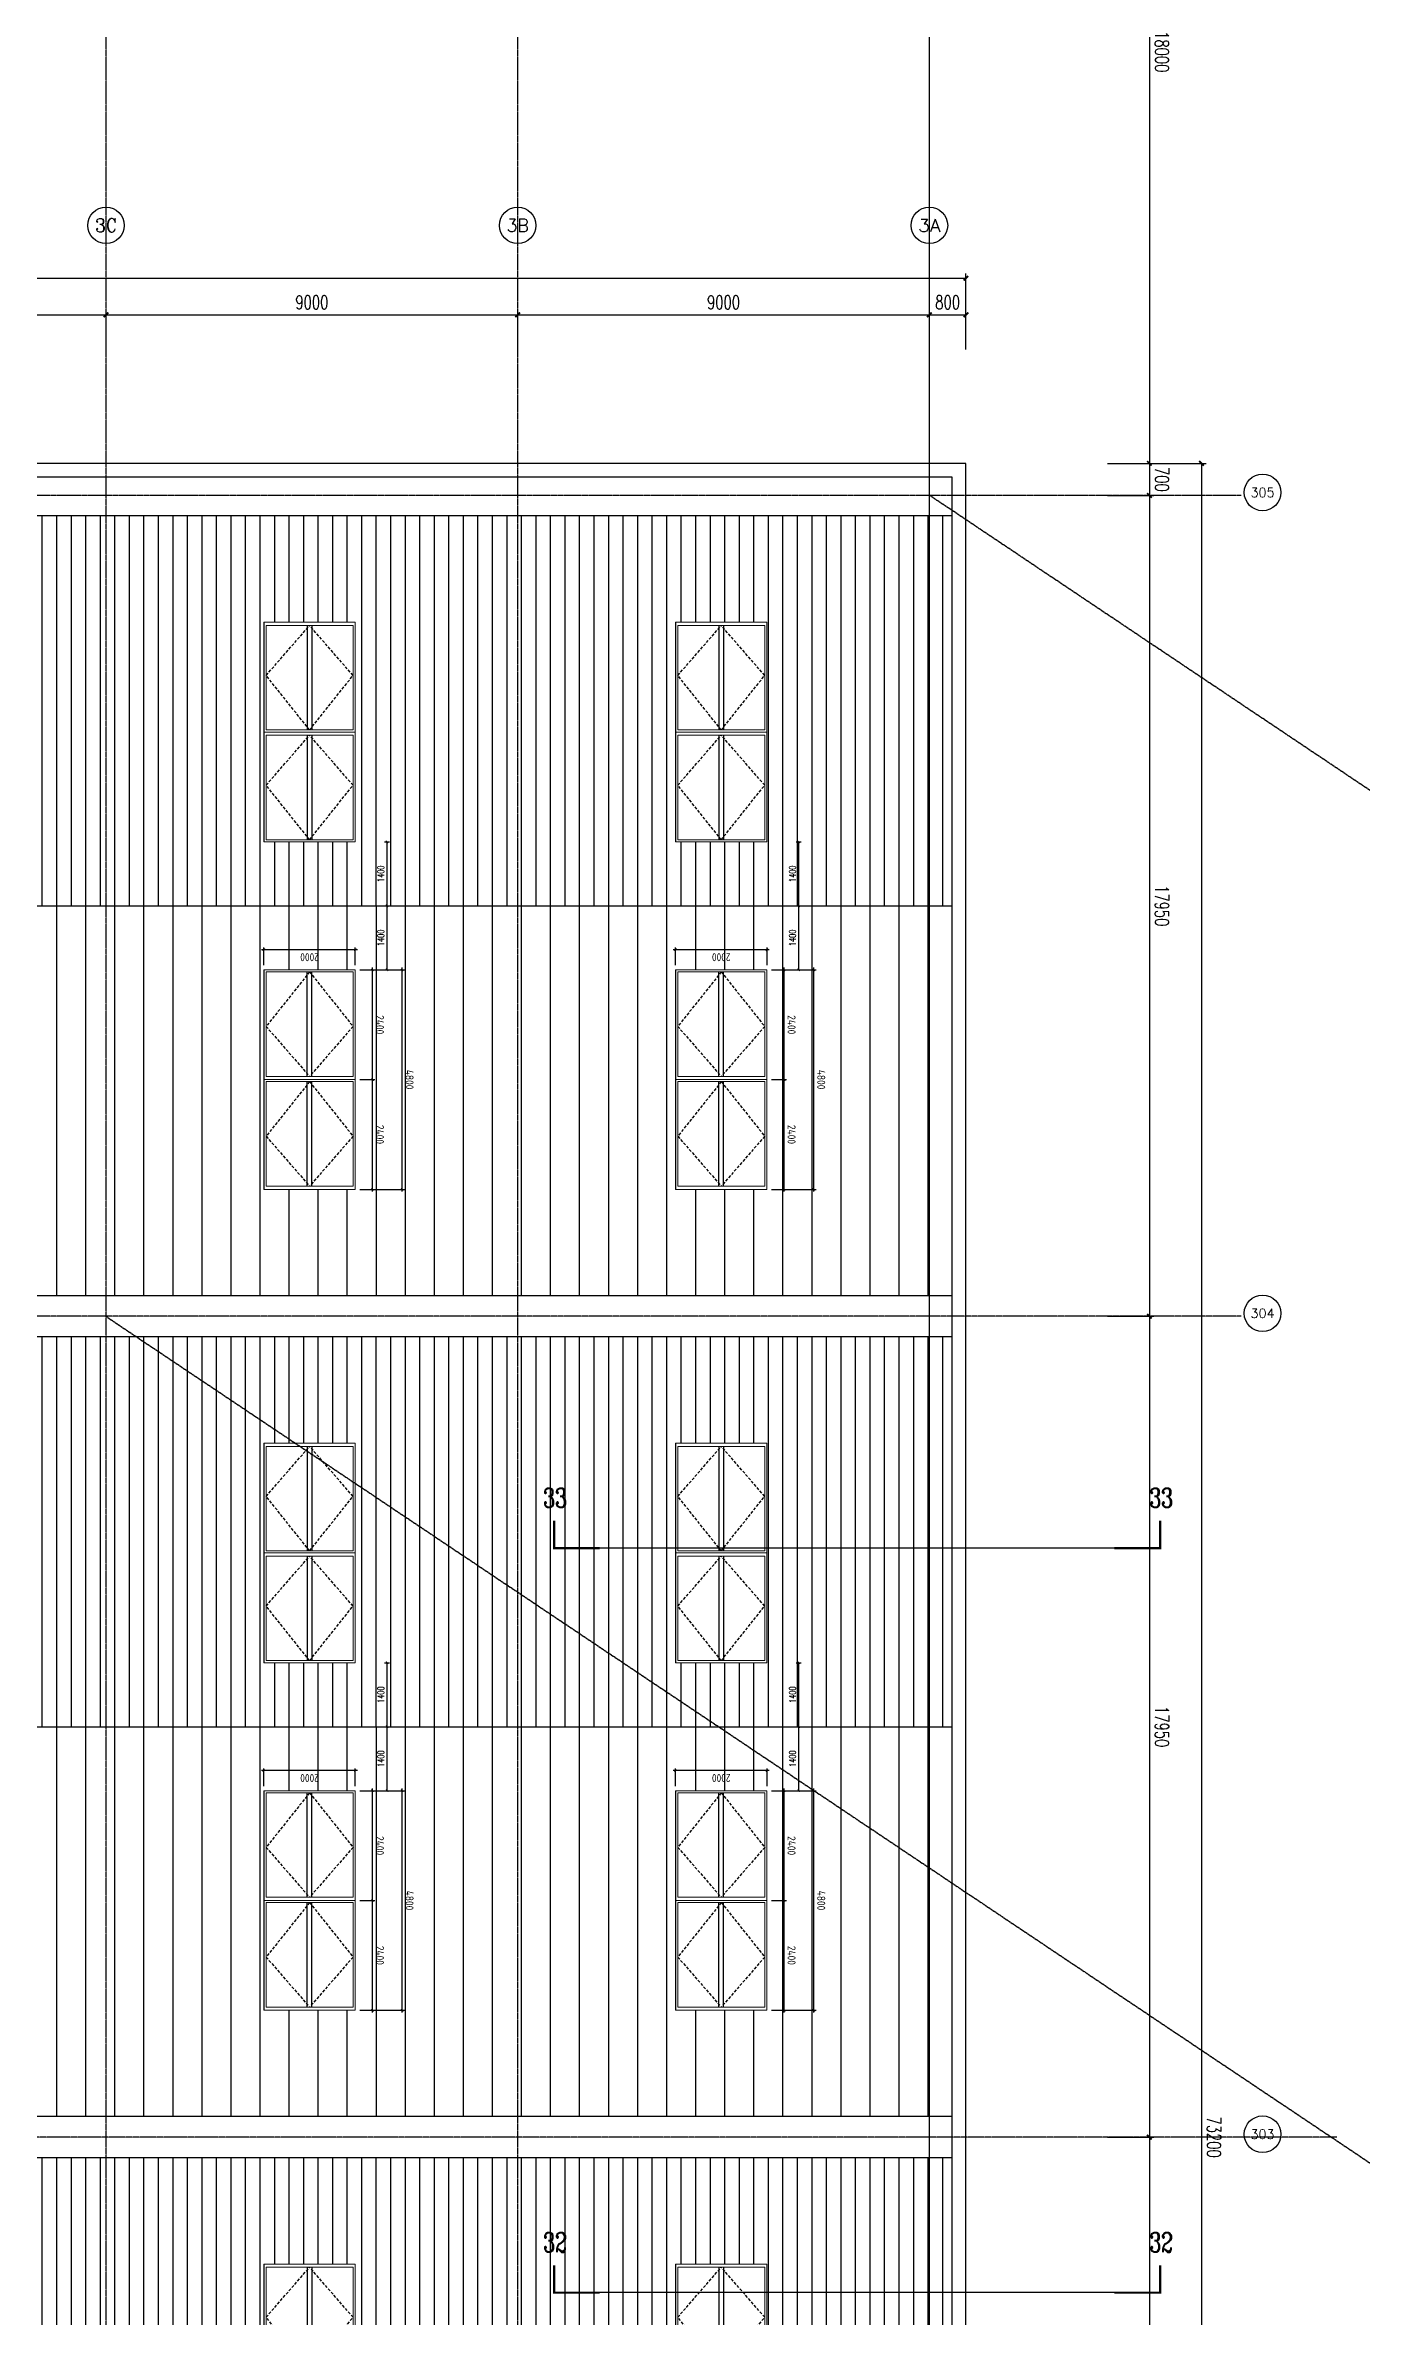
# Model space of a CAD drawing. Extents: x -954573 to 446329, y 489853 to 1226784.
# Drawn here: x 351821 to 380594, y 580897 to 630559 of the extents above; entities that cross this region are included whole.
import ezdxf
from ezdxf.enums import TextEntityAlignment as Align

# ---------------------------------------------------------------- set-up
doc = ezdxf.new("R2010")
doc.units = 0
doc.header["$LTSCALE"] = 10
doc.header["$MEASUREMENT"] = 0
for name, pattern in [('10平面$0$DOTE', [2.42, 2, -0.2, 0.02, -0.2]), ('10平面$0$HIDDEN', [9.525, 6.35, -3.175]), ('10平面$1$DASH', [0.35, 0.25, -0.1])]:
    doc.linetypes.add(name, pattern=pattern)
doc.layers.get('Defpoints').update_dxf_attribs({"color": 210})
for name, color, linetype in [('10平面$0$A-AXIS-D', 8, 'Continuous'), ('10平面$0$A-AXIS-DOTE', 8, '10平面$0$DOTE'), ('10平面$0$A-HATCH-2', 8, 'Continuous'), ('10平面$0$A-LIN-V', 8, 'Continuous'), ('10平面$0$A-SFCE', 8, 'Continuous'), ('10平面$0$A-WINDOW', 8, 'Continuous'), ('10平面$0$AS-WALL', 8, 'Continuous'), ('10平面$0$DIM_SYMB', 8, 'Continuous'), ('10平面$0$PUB_TEXT', 8, 'Continuous'), ('10平面$0$参考线', 8, 'Continuous'), ('10平面$0$外框', 1, '10平面$0$HIDDEN'), ('A-LIN-V', 9, 'Continuous')]:
    doc.layers.add(name, color=color, linetype=linetype)
doc.layers.add('10平面$0$成型线', color=3, linetype='Continuous', lineweight=18)
doc.styles.add('10平面$0$_TCH_AXIS', font='COMPLEX', dxfattribs={"bigfont": 'GBCBIG'})
doc.styles.add('10平面$0$_TCH_DIM_T3', font='SIMPLEX', dxfattribs={"width": 0.705882, "bigfont": 'GBCBIG'})
doc.styles.add('10平面$0$_TCH_LABEL', font='COMPLEX', dxfattribs={"bigfont": 'GBCBIG'})
doc.styles.add('10平面$0$A-DIM_T3', font='SIMPLEX', dxfattribs={"width": 0.705882, "bigfont": 'GBCBIG'})
doc.styles.add('10平面$0$Standard', font='gbenor.shx', dxfattribs={"bigfont": 'gbcbig.shx'})
doc.dimstyles.new('10平面$0$50', dxfattribs={"dimscale": 50, "dimtxt": 3.5, "dimasz": 1, "dimexe": 1, "dimexo": 2, "dimgap": 1.5, "dimtad": 1, "dimdec": 0, "dimzin": 12, "dimdsep": 46, "dimtxsty": '10平面$0$Standard', "dimblk": '10平面$0$_ArchTick', "dimcen": 0.1, "dimdle": 1, "dimclrd": 3, "dimclre": 3, "dimclrt": 7, "dimadec": 0, "dimazin": 0, "dimtfac": 1, "dimtdec": 0, "dimtix": 1, "dimtmove": 2, "dimatfit": 3, "dimfxl": 0, "dimtolj": 1, "dimtzin": 0, "dimarcsym": 0})
doc.dimstyles.new('10平面$0$_TCH_ARCH&&100', dxfattribs={"dimtxt": 297.5, "dimasz": 100, "dimexe": 100, "dimexo": 100, "dimgap": 126.25, "dimtad": 1, "dimdec": 0, "dimzin": 0, "dimdsep": 46, "dimtxsty": '10平面$0$_TCH_DIM_T3', "dimblk": '10平面$0$_ArchTick', "dimcen": 0.09, "dimclrt": 7, "dimazin": 2, "dimtfac": 1, "dimtdec": 0, "dimtix": 1, "dimtmove": 2, "dimatfit": 3, "dimfxl": 0, "dimtolj": 1, "dimtzin": 0, "dimarcsym": 0})
doc.dimstyles.new('10平面$0$_TCH_ARCH&&50', dxfattribs={"dimtxt": 148.75, "dimasz": 50, "dimexe": 50, "dimexo": 50, "dimgap": 63.125, "dimtad": 1, "dimdec": 0, "dimzin": 0, "dimdsep": 46, "dimtxsty": '10平面$0$_TCH_DIM_T3', "dimblk": '10平面$0$_ArchTick', "dimcen": 0.09, "dimclrt": 7, "dimazin": 2, "dimtfac": 1, "dimtdec": 0, "dimtix": 1, "dimtmove": 2, "dimatfit": 3, "dimfxl": 0, "dimtolj": 1, "dimtzin": 0, "dimarcsym": 0})
doc.dimstyles.new('10平面$0$A-DIM&&100', dxfattribs={"dimtxt": 297.5, "dimasz": 100, "dimexe": 100, "dimexo": 100, "dimgap": 126.25, "dimtad": 1, "dimdec": 0, "dimzin": 0, "dimdsep": 46, "dimtxsty": '10平面$0$A-DIM_T3', "dimblk": '10平面$0$_ArchTick', "dimcen": 0.09, "dimclrt": 7, "dimazin": 2, "dimtfac": 1, "dimtdec": 0, "dimtix": 1, "dimtmove": 2, "dimatfit": 3, "dimfxl": 0, "dimtolj": 1, "dimtzin": 0, "dimarcsym": 0})
pattern_1 = [(90, (-500100, 0), (-317.5, 0), [])]
pattern_2 = [(90, (-500100, 0), (-635, 0), [])]

# ---------------------------------------------------------------- blocks, each defined once
blk = doc.blocks.new('10平面$0$rrrrrrrrrrrrrrrrrrrrr')
at = {"layer": '10平面$0$A-HATCH-2'}
h = blk.add_hatch(dxfattribs=at)
h.set_pattern_fill('ANSI31', color=256, scale=200, angle=45)
h.set_pattern_definition(pattern_1)
h.paths.add_polyline_path([(-266220, 611745), (-133684.3, 611745), (-128454.2, 611745), (-128454.2, 620270), (-296379, 620270), (-299019.1, 612133.2), (-299145.1, 611745)])
h = blk.add_hatch(dxfattribs=at)
h.set_pattern_fill('ANSI31', color=256, scale=400, angle=45)
h.set_pattern_definition(pattern_2)
h.paths.add_polyline_path([(-266220, 611745), (-133684.3, 611745), (-128454.2, 611745), (-128454.2, 603220), (-301911.1, 603220), (-299145.1, 611745), (-278850, 611745)])
h = blk.add_hatch(dxfattribs=at)
h.set_pattern_fill('ANSI31', color=256, scale=200, angle=45)
h.set_pattern_definition(pattern_1)
h.paths.add_polyline_path([(-266220, 593795), (-133684.3, 593795), (-128454.2, 593795), (-128454.2, 602320), (-302203.1, 602320), (-304977.3, 593795), (-299145.1, 593795)])
h = blk.add_hatch(dxfattribs=at)
h.set_pattern_fill('ANSI31', color=256, scale=400, angle=45)
h.set_pattern_definition(pattern_2)
h.paths.add_polyline_path([(-266220, 593795), (-133684.3, 593795), (-128454.2, 593795), (-128454.2, 585270), (-307751, 585221.4), (-304977.3, 593795), (-278850, 593795)])
h = blk.add_hatch(dxfattribs=at)
h.set_pattern_fill('ANSI31', color=256, scale=200, angle=45)
h.set_pattern_definition(pattern_1)
h.paths.add_polyline_path([(-266220, 575845), (-133684.3, 575845), (-128454.2, 575845), (-128454.2, 584370), (-308027.2, 584370), (-310793.3, 575845), (-299145.1, 575845)])
at = {"layer": '10平面$0$A-LIN-V'}
for points in [[(-128454.2, 620270), (-296379, 620270)], [(-128454.2, 603220), (-301911.1, 603220)], [(-128454.2, 602320), (-302203.1, 602320)], [(-128454.2, 585270), (-307735.2, 585270)], [(-128454.2, 584370), (-308027.2, 584370)]]:
    blk.add_lwpolyline(points, dxfattribs=at)
at = {"layer": '10平面$0$A-SFCE'}
for points in [[(-128154.2, 548220), (-128154.2, 621419.9), (-296321.3, 621420), (-313854.2, 567383.3), (-313854.2, 566370), (-313254.2, 566370)], [(-313554.2, 564570), (-313554.2, 548519.9), (-128454.2, 548519.9), (-128454.2, 621119.9), (-296103.2, 621120), (-313554.2, 567335.8), (-313554.2, 566670), (-313254.2, 566670)], [(-299145.1, 611745), (-128454.2, 611745)], [(-304977.3, 593795), (-128454.2, 593795)]]:
    blk.add_lwpolyline(points, dxfattribs=at)
blk = doc.blocks.new('10平面$0$_ArchTick')
at = {"color": 0, "linetype": 'ByBlock', "const_width": 0.4}
blk.add_lwpolyline([(-0.5, -0.5), (0.5, 0.5)], dxfattribs=at)
blk = doc.blocks.new('*D3461')
at = {"layer": 'Defpoints', "color": 3, "lineweight": -2}
for p, q in [((105313, -25069), (105313, -25459)), ((107313, -25069), (107313, -25459)), ((105263, -25409), (107363, -25409))]:
    blk.add_line(p, q, dxfattribs=at)
at = {"layer": 'Defpoints', "color": 0}
for p in [(105313, -24969), (107313, -24969), (107313, -25409)]:
    blk.add_point(p, dxfattribs=at)
at = {"layer": 'Defpoints', "color": 3, "lineweight": -2, "xscale": 50, "yscale": 50, "zscale": 50, "rotation": 180}
blk.add_blockref('10平面$0$_ArchTick', (105313, -25409), dxfattribs=at)
at = {"layer": 'Defpoints', "color": 3, "lineweight": -2, "xscale": 50, "yscale": 50, "zscale": 50}
blk.add_blockref('10平面$0$_ArchTick', (107313, -25409), dxfattribs=at)
at = {"layer": 'Defpoints', "color": 7, "insert": (106313, -25246), "char_height": 175, "attachment_point": 5, "style": '10平面$0$Standard'}
blk.add_mtext('\\A1;2000', dxfattribs=at)
blk = doc.blocks.new('*D3462')
at = {"layer": 'Defpoints', "color": 3, "lineweight": -2}
for p, q in [((105213, -22569), (104888, -22569)), ((104938, -22519), (104938, -25019)), ((105213, -24969), (104888, -24969))]:
    blk.add_line(p, q, dxfattribs=at)
at = {"layer": 'Defpoints', "color": 0}
for p in [(105313, -22569), (104938, -24969), (105313, -24969)]:
    blk.add_point(p, dxfattribs=at)
at = {"layer": 'Defpoints', "color": 3, "lineweight": -2, "xscale": 50, "yscale": 50, "zscale": 50}
for p, rotation in [((104938, -22569), 90), ((104938, -24969), 270)]:
    blk.add_blockref('10平面$0$_ArchTick', p, dxfattribs=dict(at, rotation=rotation))
at = {"layer": 'Defpoints', "color": 7, "insert": (104776, -23769), "char_height": 175, "attachment_point": 5, "rotation": 90, "style": '10平面$0$Standard'}
blk.add_mtext('\\A1;2400', dxfattribs=at)
blk = doc.blocks.new('*D3463')
at = {"layer": 'Defpoints', "color": 3, "lineweight": -2}
for p, q in [((105213, -20169), (104240, -20169)), ((104290, -20119), (104290, -25019)), ((105213, -24969), (104240, -24969))]:
    blk.add_line(p, q, dxfattribs=at)
at = {"layer": 'Defpoints', "color": 0}
for p in [(105313, -20169), (104290, -24969), (105313, -24969)]:
    blk.add_point(p, dxfattribs=at)
at = {"layer": 'Defpoints', "color": 3, "lineweight": -2, "xscale": 50, "yscale": 50, "zscale": 50}
for p, rotation in [((104290, -20169), 90), ((104290, -24969), 270)]:
    blk.add_blockref('10平面$0$_ArchTick', p, dxfattribs=dict(at, rotation=rotation))
at = {"layer": 'Defpoints', "color": 7, "insert": (104128, -22569), "char_height": 175, "attachment_point": 5, "rotation": 90, "style": '10平面$0$Standard'}
blk.add_mtext('\\A1;4800', dxfattribs=at)
blk = doc.blocks.new('*D3464')
at = {"layer": 'Defpoints', "color": 3, "lineweight": -2}
for p, q in [((105213, -20169), (104888, -20169)), ((104938, -20119), (104938, -22619)), ((105213, -22569), (104888, -22569))]:
    blk.add_line(p, q, dxfattribs=at)
at = {"layer": 'Defpoints', "color": 0}
for p in [(105313, -20169), (104938, -22569), (105313, -22569)]:
    blk.add_point(p, dxfattribs=at)
at = {"layer": 'Defpoints', "color": 3, "lineweight": -2, "xscale": 50, "yscale": 50, "zscale": 50}
for p, rotation in [((104938, -20169), 90), ((104938, -22569), 270)]:
    blk.add_blockref('10平面$0$_ArchTick', p, dxfattribs=dict(at, rotation=rotation))
at = {"layer": 'Defpoints', "color": 7, "insert": (104776, -21369), "char_height": 175, "attachment_point": 5, "rotation": 90, "style": '10平面$0$Standard'}
blk.add_mtext('\\A1;2400', dxfattribs=at)
blk = doc.blocks.new('*D3469')
at = {"layer": '10平面$0$A-WINDOW', "color": 0, "lineweight": -2}
for p, q in [((368233, 714320), (368340, 714320)), ((368290, 712920), (368290, 714320)), ((368233, 712920), (368340, 712920))]:
    blk.add_line(p, q, dxfattribs=at)
at = {"layer": 'Defpoints', "color": 0}
for p in [(368183, 714320), (368290, 714320), (368183, 712920)]:
    blk.add_point(p, dxfattribs=at)
at = {"layer": '10平面$0$A-WINDOW', "color": 0, "lineweight": -2, "xscale": 50, "yscale": 50, "zscale": 50}
for p, rotation in [((368290, 714320), 90), ((368290, 712920), 270)]:
    blk.add_blockref('10平面$0$_ArchTick', p, dxfattribs=dict(at, rotation=rotation))
at = {"layer": '10平面$0$A-WINDOW', "color": 7, "insert": (368153, 713620), "char_height": 148.8, "attachment_point": 5, "rotation": 90, "style": '10平面$0$_TCH_DIM_T3'}
blk.add_mtext('\\A1;1400', dxfattribs=at)
blk = doc.blocks.new('*D3470')
at = {"layer": '10平面$0$A-WINDOW', "color": 0, "lineweight": -2}
for p, q in [((368233, 715720), (368340, 715720)), ((368290, 714320), (368290, 715720)), ((368233, 714320), (368340, 714320))]:
    blk.add_line(p, q, dxfattribs=at)
at = {"layer": 'Defpoints', "color": 0}
for p in [(368183, 715720), (368290, 715720), (368183, 714320)]:
    blk.add_point(p, dxfattribs=at)
at = {"layer": '10平面$0$A-WINDOW', "color": 0, "lineweight": -2, "xscale": 50, "yscale": 50, "zscale": 50}
for p, rotation in [((368290, 715720), 90), ((368290, 714320), 270)]:
    blk.add_blockref('10平面$0$_ArchTick', p, dxfattribs=dict(at, rotation=rotation))
at = {"layer": '10平面$0$A-WINDOW', "color": 7, "insert": (368153, 715020), "char_height": 148.8, "attachment_point": 5, "rotation": 90, "style": '10平面$0$_TCH_DIM_T3'}
blk.add_mtext('\\A1;1400', dxfattribs=at)
blk = doc.blocks.new('*D3003')
at = {"layer": '10平面$0$A-AXIS-D', "color": 0, "lineweight": -2}
for p, q in [((95776, -165400), (96792, -165400)), ((96692, -165400), (96692, -183400)), ((95776, -183400), (96792, -183400))]:
    blk.add_line(p, q, dxfattribs=at)
at = {"layer": 'Defpoints', "color": 0}
for p in [(95676, -165400), (95676, -183400), (96692, -183400)]:
    blk.add_point(p, dxfattribs=at)
at = {"layer": '10平面$0$A-AXIS-D', "color": 0, "lineweight": -2, "xscale": 100, "yscale": 100, "zscale": 100}
for p, rotation in [((96692, -165400), 90), ((96692, -183400), 270)]:
    blk.add_blockref('10平面$0$_ArchTick', p, dxfattribs=dict(at, rotation=rotation))
at = {"layer": '10平面$0$A-AXIS-D', "color": 7, "insert": (96967, -174400), "char_height": 297.5, "attachment_point": 5, "rotation": 270, "style": '10平面$0$A-DIM_T3'}
blk.add_mtext('\\A1;18000', dxfattribs=at)
blk = doc.blocks.new('*D3004')
at = {"layer": '10平面$0$A-AXIS-D', "color": 0, "lineweight": -2}
for p, q in [((95776, -183400), (96792, -183400)), ((96692, -183400), (96692, -184100)), ((95776, -184100), (96792, -184100))]:
    blk.add_line(p, q, dxfattribs=at)
at = {"layer": 'Defpoints', "color": 0}
for p in [(95676, -183400), (95676, -184100), (96692, -184100)]:
    blk.add_point(p, dxfattribs=at)
at = {"layer": '10平面$0$A-AXIS-D', "color": 0, "lineweight": -2, "xscale": 100, "yscale": 100, "zscale": 100}
for p, rotation in [((96692, -183400), 90), ((96692, -184100), 270)]:
    blk.add_blockref('10平面$0$_ArchTick', p, dxfattribs=dict(at, rotation=rotation))
at = {"layer": '10平面$0$A-AXIS-D', "color": 7, "insert": (96967, -183750), "char_height": 297.5, "attachment_point": 5, "rotation": 270, "style": '10平面$0$A-DIM_T3'}
blk.add_mtext('\\A1;700', dxfattribs=at)
blk = doc.blocks.new('*D3005')
at = {"layer": '10平面$0$A-AXIS-D', "color": 0, "lineweight": -2}
for p, q in [((95776, -184100), (96792, -184100)), ((96692, -184100), (96692, -202050)), ((95776, -202050), (96792, -202050))]:
    blk.add_line(p, q, dxfattribs=at)
at = {"layer": 'Defpoints', "color": 0}
for p in [(95676, -184100), (95676, -202050), (96692, -202050)]:
    blk.add_point(p, dxfattribs=at)
at = {"layer": '10平面$0$A-AXIS-D', "color": 0, "lineweight": -2, "xscale": 100, "yscale": 100, "zscale": 100}
for p, rotation in [((96692, -184100), 90), ((96692, -202050), 270)]:
    blk.add_blockref('10平面$0$_ArchTick', p, dxfattribs=dict(at, rotation=rotation))
at = {"layer": '10平面$0$A-AXIS-D', "color": 7, "insert": (96967, -193075), "char_height": 297.5, "attachment_point": 5, "rotation": 270, "style": '10平面$0$A-DIM_T3'}
blk.add_mtext('\\A1;17950', dxfattribs=at)
blk = doc.blocks.new('*D3006')
at = {"layer": '10平面$0$A-AXIS-D', "color": 0, "lineweight": -2}
for p, q in [((95776, -202050), (96792, -202050)), ((96692, -202050), (96692, -220000)), ((95776, -220000), (96792, -220000))]:
    blk.add_line(p, q, dxfattribs=at)
at = {"layer": 'Defpoints', "color": 0}
for p in [(95676, -202050), (95676, -220000), (96692, -220000)]:
    blk.add_point(p, dxfattribs=at)
at = {"layer": '10平面$0$A-AXIS-D', "color": 0, "lineweight": -2, "xscale": 100, "yscale": 100, "zscale": 100}
for p, rotation in [((96692, -202050), 90), ((96692, -220000), 270)]:
    blk.add_blockref('10平面$0$_ArchTick', p, dxfattribs=dict(at, rotation=rotation))
at = {"layer": '10平面$0$A-AXIS-D', "color": 7, "insert": (96967, -211025), "char_height": 297.5, "attachment_point": 5, "rotation": 270, "style": '10平面$0$A-DIM_T3'}
blk.add_mtext('\\A1;17950', dxfattribs=at)
blk = doc.blocks.new('*D3007')
at = {"layer": '10平面$0$A-AXIS-D', "color": 0, "lineweight": -2}
for p, q in [((95776, -220000), (96792, -220000)), ((96692, -220000), (96692, -237950)), ((95776, -237950), (96792, -237950))]:
    blk.add_line(p, q, dxfattribs=at)
at = {"layer": 'Defpoints', "color": 0}
for p in [(95676, -220000), (95676, -237950), (96692, -237950)]:
    blk.add_point(p, dxfattribs=at)
at = {"layer": '10平面$0$A-AXIS-D', "color": 0, "lineweight": -2, "xscale": 100, "yscale": 100, "zscale": 100}
for p, rotation in [((96692, -220000), 90), ((96692, -237950), 270)]:
    blk.add_blockref('10平面$0$_ArchTick', p, dxfattribs=dict(at, rotation=rotation))
at = {"layer": '10平面$0$A-AXIS-D', "color": 7, "insert": (96967, -228975), "char_height": 297.5, "attachment_point": 5, "rotation": 270, "style": '10平面$0$A-DIM_T3'}
blk.add_mtext('\\A1;17950', dxfattribs=at)
blk = doc.blocks.new('*D3084')
at = {"layer": '10平面$0$A-AXIS-D', "color": 0, "lineweight": -2}
for p, q in [((96036, -183400), (97932, -183400)), ((97832, -183400), (97832, -256600)), ((96036, -256600), (97932, -256600))]:
    blk.add_line(p, q, dxfattribs=at)
at = {"layer": 'Defpoints', "color": 0}
for p in [(95936, -183400), (95936, -256600), (97832, -256600)]:
    blk.add_point(p, dxfattribs=at)
at = {"layer": '10平面$0$A-AXIS-D', "color": 0, "lineweight": -2, "xscale": 100, "yscale": 100, "zscale": 100}
for p, rotation in [((97832, -183400), 90), ((97832, -256600), 270)]:
    blk.add_blockref('10平面$0$_ArchTick', p, dxfattribs=dict(at, rotation=rotation))
at = {"layer": '10平面$0$A-AXIS-D', "color": 7, "insert": (98107, -220000), "char_height": 297.5, "attachment_point": 5, "rotation": 270, "style": '10平面$0$_TCH_DIM_T3'}
blk.add_mtext('\\A1;73200', dxfattribs=at)
blk = doc.blocks.new('*D3107')
at = {"layer": '10平面$0$A-AXIS-D', "color": 0, "lineweight": -2}
for p, q in [((64882, -180910), (64882, -180052)), ((64882, -180152), (73882, -180152)), ((73882, -180910), (73882, -180052))]:
    blk.add_line(p, q, dxfattribs=at)
at = {"layer": 'Defpoints', "color": 0}
for p in [(73882, -180152), (64882, -181010), (73882, -181010)]:
    blk.add_point(p, dxfattribs=at)
at = {"layer": '10平面$0$A-AXIS-D', "color": 0, "lineweight": -2, "xscale": 100, "yscale": 100, "zscale": 100, "rotation": 180}
blk.add_blockref('10平面$0$_ArchTick', (64882, -180152), dxfattribs=at)
at = {"layer": '10平面$0$A-AXIS-D', "color": 0, "lineweight": -2, "xscale": 100, "yscale": 100, "zscale": 100}
blk.add_blockref('10平面$0$_ArchTick', (73882, -180152), dxfattribs=at)
at = {"layer": '10平面$0$A-AXIS-D', "color": 7, "insert": (69382, -179877), "char_height": 297.5, "attachment_point": 5, "style": '10平面$0$_TCH_DIM_T3'}
blk.add_mtext('\\A1;9000', dxfattribs=at)
blk = doc.blocks.new('*D3108')
at = {"layer": '10平面$0$A-AXIS-D', "color": 0, "lineweight": -2}
for p, q in [((73882, -180910), (73882, -180052)), ((73882, -180152), (82882, -180152)), ((82882, -180910), (82882, -180052))]:
    blk.add_line(p, q, dxfattribs=at)
at = {"layer": 'Defpoints', "color": 0}
for p in [(82882, -180152), (73882, -181010), (82882, -181010)]:
    blk.add_point(p, dxfattribs=at)
at = {"layer": '10平面$0$A-AXIS-D', "color": 0, "lineweight": -2, "xscale": 100, "yscale": 100, "zscale": 100, "rotation": 180}
blk.add_blockref('10平面$0$_ArchTick', (73882, -180152), dxfattribs=at)
at = {"layer": '10平面$0$A-AXIS-D', "color": 0, "lineweight": -2, "xscale": 100, "yscale": 100, "zscale": 100}
blk.add_blockref('10平面$0$_ArchTick', (82882, -180152), dxfattribs=at)
at = {"layer": '10平面$0$A-AXIS-D', "color": 7, "insert": (78382, -179877), "char_height": 297.5, "attachment_point": 5, "style": '10平面$0$_TCH_DIM_T3'}
blk.add_mtext('\\A1;9000', dxfattribs=at)
blk = doc.blocks.new('*D3109')
at = {"layer": '10平面$0$A-AXIS-D', "color": 0, "lineweight": -2}
for p, q in [((82882, -180910), (82882, -180052)), ((82882, -180152), (91882, -180152)), ((91882, -180910), (91882, -180052))]:
    blk.add_line(p, q, dxfattribs=at)
at = {"layer": 'Defpoints', "color": 0}
for p in [(91882, -180152), (82882, -181010), (91882, -181010)]:
    blk.add_point(p, dxfattribs=at)
at = {"layer": '10平面$0$A-AXIS-D', "color": 0, "lineweight": -2, "xscale": 100, "yscale": 100, "zscale": 100, "rotation": 180}
blk.add_blockref('10平面$0$_ArchTick', (82882, -180152), dxfattribs=at)
at = {"layer": '10平面$0$A-AXIS-D', "color": 0, "lineweight": -2, "xscale": 100, "yscale": 100, "zscale": 100}
blk.add_blockref('10平面$0$_ArchTick', (91882, -180152), dxfattribs=at)
at = {"layer": '10平面$0$A-AXIS-D', "color": 7, "insert": (87382, -179877), "char_height": 297.5, "attachment_point": 5, "style": '10平面$0$_TCH_DIM_T3'}
blk.add_mtext('\\A1;9000', dxfattribs=at)
blk = doc.blocks.new('*D3110')
at = {"layer": '10平面$0$A-AXIS-D', "color": 0, "lineweight": -2}
for p, q in [((91882, -180910), (91882, -180052)), ((91882, -180152), (92682, -180152)), ((92682, -180910), (92682, -180052))]:
    blk.add_line(p, q, dxfattribs=at)
at = {"layer": 'Defpoints', "color": 0}
for p in [(92682, -180152), (91882, -181010), (92682, -181010)]:
    blk.add_point(p, dxfattribs=at)
at = {"layer": '10平面$0$A-AXIS-D', "color": 0, "lineweight": -2, "xscale": 100, "yscale": 100, "zscale": 100, "rotation": 180}
blk.add_blockref('10平面$0$_ArchTick', (91882, -180152), dxfattribs=at)
at = {"layer": '10平面$0$A-AXIS-D', "color": 0, "lineweight": -2, "xscale": 100, "yscale": 100, "zscale": 100}
blk.add_blockref('10平面$0$_ArchTick', (92682, -180152), dxfattribs=at)
at = {"layer": '10平面$0$A-AXIS-D', "color": 7, "insert": (92282, -179877), "char_height": 297.5, "attachment_point": 5, "style": '10平面$0$_TCH_DIM_T3'}
blk.add_mtext('\\A1;800', dxfattribs=at)
blk = doc.blocks.new('*D3111')
at = {"layer": '10平面$0$A-AXIS-D', "color": 0, "lineweight": -2}
for p, q in [((-93018, -180810), (-93018, -179252)), ((92682, -180810), (92682, -179252)), ((-93018, -179352), (92682, -179352))]:
    blk.add_line(p, q, dxfattribs=at)
at = {"layer": 'Defpoints', "color": 0}
for p in [(92682, -179352), (-93018, -180910), (92682, -180910)]:
    blk.add_point(p, dxfattribs=at)
at = {"layer": '10平面$0$A-AXIS-D', "color": 0, "lineweight": -2, "xscale": 100, "yscale": 100, "zscale": 100, "rotation": 180}
blk.add_blockref('10平面$0$_ArchTick', (-93018, -179352), dxfattribs=at)
at = {"layer": '10平面$0$A-AXIS-D', "color": 0, "lineweight": -2, "xscale": 100, "yscale": 100, "zscale": 100}
blk.add_blockref('10平面$0$_ArchTick', (92682, -179352), dxfattribs=at)
at = {"layer": '10平面$0$A-AXIS-D', "color": 7, "insert": (-168, -179077), "char_height": 297.5, "attachment_point": 5, "style": '10平面$0$_TCH_DIM_T3'}
blk.add_mtext('\\A1;185700', dxfattribs=at)
blk = doc.blocks.new('10平面$0$tc')
blk.add_wipeout([(105308.2, -20169.2), (105308.2, -24969.2), (107308.2, -24969.2), (107308.1, -20169.2)]).dxf.layer = '10平面$0$参考线'
at = {"color": 2}
for p, q in [((106262.8, -20239.2), (106262.8, -22524.2)), ((106363.6, -20239.2), (106363.6, -22524.2)), ((106262.8, -22639.2), (106262.8, -24924.2)), ((106363.6, -22639.2), (106363.6, -24924.2))]:
    blk.add_line(p, q, dxfattribs=at)
at = {"layer": '10平面$0$外框'}
for points in [[(106313.2, -22524.2), (105363.2, -21331.7), (106313.2, -20239.2)], [(106313.2, -22524.2), (107263.2, -21331.7), (106313.2, -20239.2)], [(106313.2, -24924.2), (105363.2, -23731.7), (106313.2, -22639.2)], [(106313.2, -24924.2), (107263.2, -23731.7), (106313.2, -22639.2)]]:
    blk.add_lwpolyline(points, dxfattribs=at)
at = {"layer": '10平面$0$成型线'}
for p, q in [((105313.2, -22569.2), (107313.2, -22569.2)), ((105313.2, -24969.2), (107313.2, -24969.2))]:
    blk.add_line(p, q, dxfattribs=at)
for points in [[(105313.2, -22569.2), (105313.2, -20169.2), (107313.2, -20169.2), (107313.2, -22569.2)], [(105313.2, -24969.2), (105313.2, -22569.2), (107313.2, -22569.2), (107313.2, -24969.2)]]:
    blk.add_lwpolyline(points, dxfattribs=at)
for points in [[(105363.2, -22524.2), (107263.2, -22524.2), (107263.2, -20239.2), (105363.2, -20239.2)], [(105363.2, -24924.2), (107263.2, -24924.2), (107263.2, -22639.2), (105363.2, -22639.2)]]:
    blk.add_lwpolyline(points, close=True, dxfattribs=at)
at = {"layer": 'Defpoints'}
for p1, p2, distance, picture, middle in [((105313.2, -20169.2), (105313.2, -24969.2), -1023.2, '*D3463', (104127.5, -22569.2)), ((105313.2, -20169.2), (105313.2, -22569.2), -374.7, '*D3464', (104776, -21369.2)), ((105313.2, -22569.2), (105313.2, -24969.2), -374.7, '*D3462', (104776, -23769.2)), ((105313.2, -24969.2), (107313.2, -24969.2), -439.5, '*D3461', (106313.2, -25246.3))]:
    dim = blk.add_aligned_dim(p1=p1, p2=p2, distance=distance, dimstyle='10平面$0$50', dxfattribs=at)
    dim.commit()
    dim.dimension.update_dxf_attribs({"geometry": picture, "text_midpoint": middle})
blk = doc.blocks.new('10平面$0$423432432222')
at = {"xscale": -1}
blk.add_blockref('10平面$0$tc', (472909.1, 740689.2), dxfattribs=at)
at = {"rotation": 180}
blk.add_blockref('10平面$0$tc', (472909.1, 687950.8), dxfattribs=at)
at = {"layer": '10平面$0$A-WINDOW', "color": 1}
for p1, p2, picture, middle in [((368182.5, 714320), (368182.5, 715720), '*D3470', (368152.5, 715020)), ((368182.5, 712920), (368182.5, 714320), '*D3469', (368152.5, 713620))]:
    dim = blk.add_aligned_dim(p1=p1, p2=p2, distance=-107.5, dimstyle='10平面$0$_TCH_ARCH&&50', dxfattribs=at)
    dim.commit()
    dim.dimension.update_dxf_attribs({"geometry": picture, "text_midpoint": middle})
blk = doc.blocks.new('10平面$0$242343243')
at = {"layer": '10平面$0$A-WINDOW'}
for p in [(-9000, -102575), (0, -102575), (-9000, -120525), (0, -120525), (-9000, -138475), (0, -138475)]:
    blk.add_blockref('10平面$0$423432432222', p, dxfattribs=at)
blk = doc.blocks.new('10平面$0$dote')
at = {"layer": '10平面$0$A-AXIS-D'}
for centre in [(73882.2, -178196), (82882.2, -178196), (91882.2, -178196), (99166, -184035.7), (99166, -201985.7), (99166, -219935.7)]:
    blk.add_circle(centre, 400, dxfattribs=at)
at = {"layer": '10平面$0$A-AXIS-DOTE'}
blk.add_line((91882.2, -264080), (91882.2, 36662.3), dxfattribs=at)
at = {"layer": '10平面$0$A-AXIS-DOTE', "ltscale": 2}
for p, q in [((73882.2, -264080), (73882.2, -167560.7)), ((82882.2, -264080), (82882.2, -167560.7)), ((98696.4, -184100), (-97273.6, -184100)), ((121882.2, -204200), (91886.2, -184100)), ((98696.4, -202050), (-97273.6, -202050)), ((73878.2, -202050), (103882.2, -222150)), ((100786.4, -220000), (-97273.6, -220000))]:
    blk.add_line(p, q, dxfattribs=at)
at = {"layer": '10平面$0$DIM_SYMB', "linetype": '10平面$1$DASH', "ltscale": 3}
for p, q in [((96126.4, -207120), (84476.4, -207120)), ((96126.4, -223400), (84476.4, -223400))]:
    blk.add_line(p, q, dxfattribs=at)
at = {"layer": '10平面$0$DIM_SYMB', "const_width": 50}
for points in [[(83676.4, -206520), (83676.4, -207120), (84676.4, -207120)], [(95926.4, -207120), (96926.4, -207120), (96926.4, -206520)], [(83676.4, -222800), (83676.4, -223400), (84676.4, -223400)], [(95926.4, -223400), (96926.4, -223400), (96926.4, -222800)]]:
    blk.add_lwpolyline(points, dxfattribs=at)
at = {"layer": '10平面$0$PUB_TEXT', "style": '10平面$0$_TCH_AXIS'}
for s, height, p, p2 in [('3C', 294.28, (73644, -178343.2), (74120.4, -178343.2)), ('3B', 282.17, (82640.3, -178337.1), (83124.1, -178337.1)), ('3A', 276.42, (91638.7, -178334.2), (92125.7, -178334.2)), ('305', 206.28, (98905.6, -184138.9), (99426.3, -184138.9)), ('304', 199.75, (98904.4, -202085.6), (99427.5, -202085.6)), ('303', 206.28, (98905.6, -220038.9), (99426.3, -220038.9))]:
    blk.add_text(s, height=height, dxfattribs=at).set_placement(p, p2, align=Align.FIT)
at = {"layer": '10平面$0$PUB_TEXT', "style": '10平面$0$_TCH_LABEL', "width": 0.705882}
for s, p in [('33', (83440.7, -206232.5)), ('33', (96690.7, -206232.5)), ('32', (83440.7, -222512.5)), ('32', (96690.7, -222512.5))]:
    blk.add_text(s, height=425, dxfattribs=at).set_placement(p)
at = {"layer": '10平面$0$A-AXIS-D'}
for base, p1, p2, dimstyle, picture, middle in [((96692.2, -183400), (95676.4, -165400), (95676.4, -183400), '10平面$0$A-DIM&&100', '*D3003', (96967.2, -174400)), ((96692.2, -184100), (95676.4, -183400), (95676.4, -184100), '10平面$0$A-DIM&&100', '*D3004', (96967.2, -183750)), ((97831.9, -256600.1), (95936.4, -183400), (95936.4, -256600.1), '10平面$0$_TCH_ARCH&&100', '*D3084', (98106.9, -220000)), ((96692.2, -202050), (95676.4, -184100), (95676.4, -202050), '10平面$0$A-DIM&&100', '*D3005', (96967.2, -193075)), ((96692.2, -220000), (95676.4, -202050), (95676.4, -220000), '10平面$0$A-DIM&&100', '*D3006', (96967.2, -211025)), ((96692.2, -237950), (95676.4, -220000), (95676.4, -237950), '10平面$0$A-DIM&&100', '*D3007', (96967.2, -228975))]:
    dim = blk.add_linear_dim(base=base, p1=p1, p2=p2, angle=270, dimstyle=dimstyle, override={"dimgap": 0}, dxfattribs=at)
    dim.commit()
    dim.dimension.update_dxf_attribs({"geometry": picture, "text_midpoint": middle, "dimtype": 129, "text_rotation": 270})
for base, p1, p2, picture, middle in [((92682.2, -179352.2), (-93017.8, -180910.2), (92682.2, -180910.2), '*D3111', (-167.8, -179077.2)), ((73882.2, -180152.2), (64882.2, -181010.2), (73882.2, -181010.2), '*D3107', (69382.2, -179877.2)), ((82882.2, -180152.2), (73882.2, -181010.2), (82882.2, -181010.2), '*D3108', (78382.2, -179877.2)), ((91882.2, -180152.2), (82882.2, -181010.2), (91882.2, -181010.2), '*D3109', (87382.2, -179877.2)), ((92682.2, -180152.2), (91882.2, -181010.2), (92682.2, -181010.2), '*D3110', (92282.2, -179877.2))]:
    dim = blk.add_linear_dim(base=base, p1=p1, p2=p2, angle=0, dimstyle='10平面$0$_TCH_ARCH&&100', override={"dimgap": 0}, dxfattribs=at)
    dim.commit()
    dim.dimension.update_dxf_attribs({"geometry": picture, "text_midpoint": middle, "dimtype": 129})
blk = doc.blocks.new('10平面')
blk.add_blockref('10平面$0$rrrrrrrrrrrrrrrrrrrrr', (500100, 0))
at = {"layer": '10平面$0$A-WINDOW'}
blk.add_blockref('10平面$0$242343243', (0, 0), dxfattribs=at)
at = {"layer": '10平面$0$AS-WALL'}
blk.add_blockref('10平面$0$dote', (279263.6, 804820), dxfattribs=at)

msp = doc.modelspace()

# ---------------------------------------------------------------- block references
at = {"layer": 'A-LIN-V'}
msp.add_blockref('10平面', (0, 0), dxfattribs=at)

doc.saveas('drawing.dxf')
